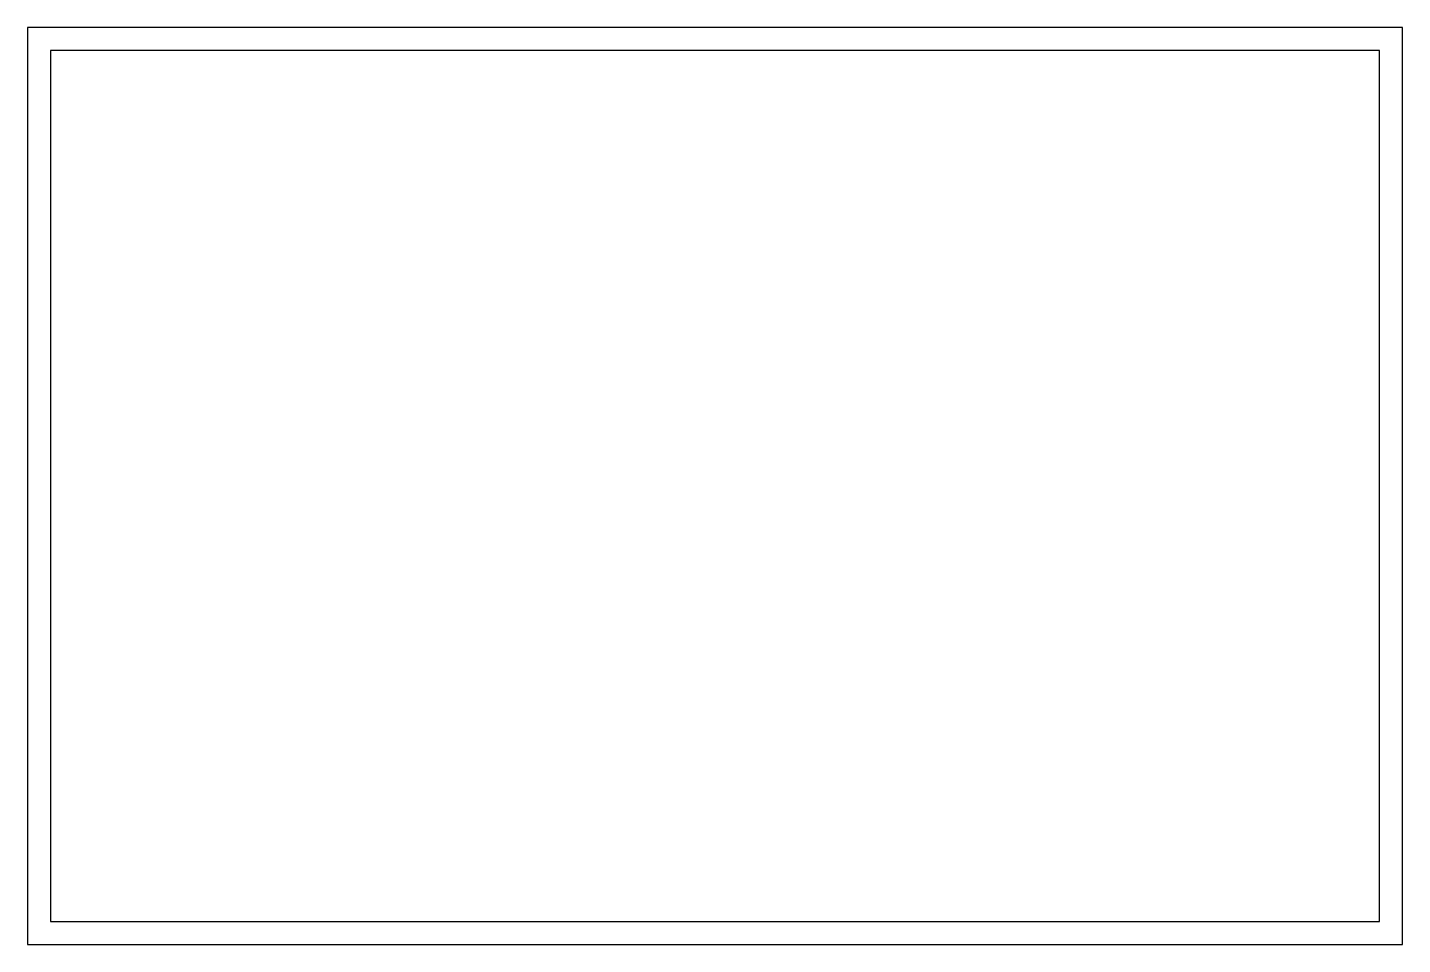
# Model space of a CAD drawing. Extents: x 0 to 12000, y 0 to 8000.
import ezdxf

# ---------------------------------------------------------------- set-up
doc = ezdxf.new("R2010")
doc.units = 0
doc.header["$MEASUREMENT"] = 0
doc.layers.add('WALLS', color=7, linetype='Continuous')

msp = doc.modelspace()

# ---------------------------------------------------------------- linework, layer by layer
at = {"layer": '', "color": 0, "lineweight": 0, "extrusion": (0, 0, -1)}
msp.add_line((0, 0), (0, 0), dxfattribs=at).dxf.unprotected_set("ltscale", 0)
at = {"layer": 'WALLS'}
for points in [[(0, 0), (12000, 0), (12000, 8000), (0, 8000)], [(200, 200), (11800, 200), (11800, 7800), (200, 7800)]]:
    msp.add_lwpolyline(points, close=True, dxfattribs=at)

doc.saveas('drawing.dxf')
